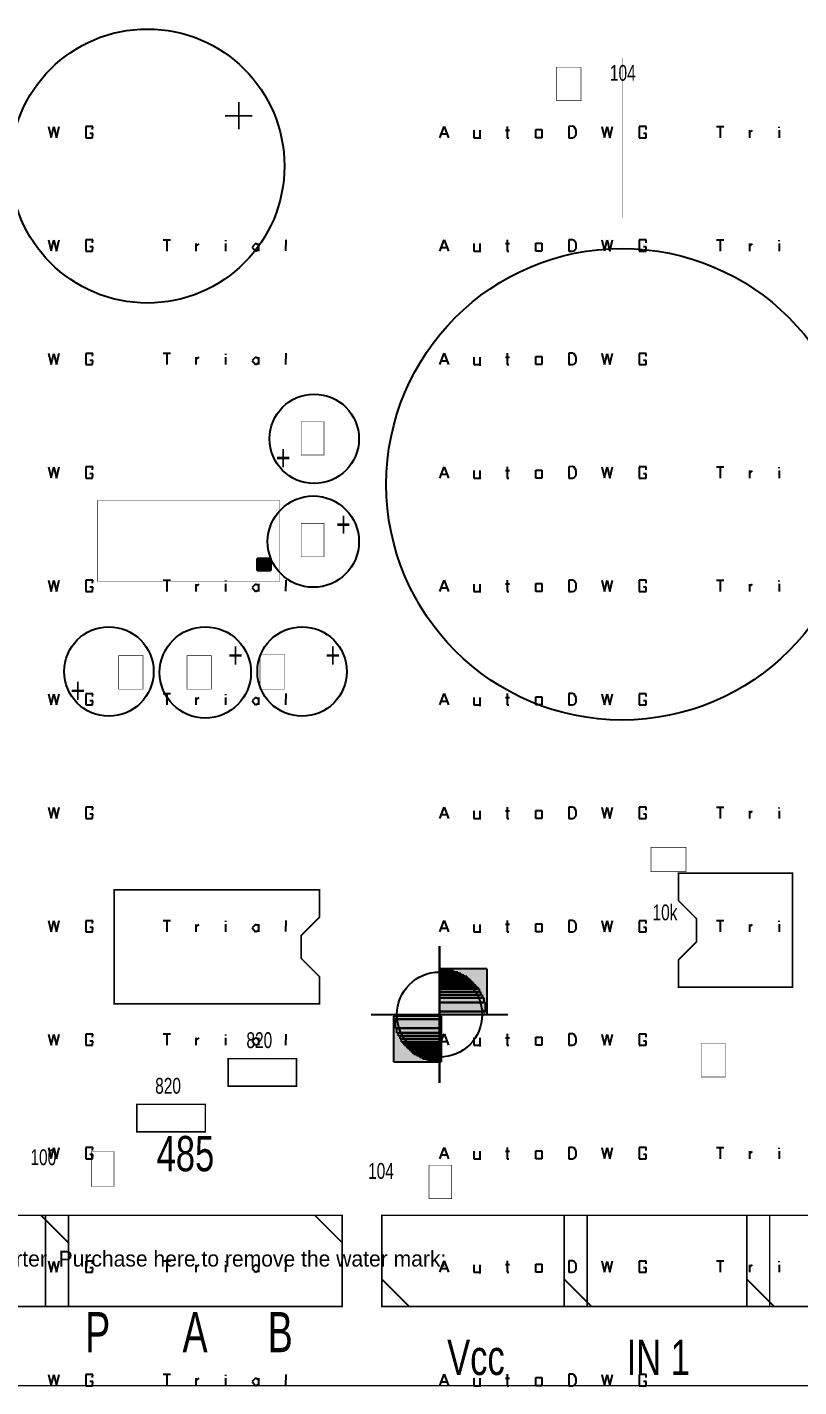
# Model space of a CAD drawing. Extents: x 108 to 262, y 58 to 185.
# Drawn here: x 146.4 to 189.4, y 58.1 to 133.8 of the extents above; entities that cross this region are included whole.
import ezdxf

# ---------------------------------------------------------------- set-up
doc = ezdxf.new("R2010")
doc.units = 0
doc.header["$MEASUREMENT"] = 0
doc.linetypes.add('atContinuous2', pattern=[0])
for name, color, linetype in [('at_Entity', 7, 'Continuous'), ('at_Rect', 7, 'Continuous'), ('at_Solid', 7, 'Continuous'), ('at_Text', 7, 'Continuous')]:
    doc.layers.add(name, color=color, linetype=linetype)
doc.styles.add('Style1', font='arial.ttf', dxfattribs={"height": 0.2})
doc.styles.add('Style4', font='', dxfattribs={"height": 0.2})
doc.styles.get('Style4').set_extended_font_data('Bank Gothic  Md  B T')

msp = doc.modelspace()

# ---------------------------------------------------------------- hatches: boundary and pattern name
at = {"layer": 'at_Solid'}
for color, points in [(7, [(159.189, 103.528), (159.951, 103.528), (159.951, 104.206), (159.189, 104.206)]), (7, [(159.189, 103.528), (159.951, 103.528), (159.951, 104.206), (159.189, 104.206)]), (0, [(169.355, 78.79), (171.982, 78.79), (171.982, 81.331), (169.355, 81.331)]), (0, [(169.355, 78.79), (171.982, 78.79), (171.982, 81.331), (169.355, 81.331)]), (0, [(166.814, 76.163), (169.44, 76.163), (169.44, 78.705), (166.814, 78.705)]), (0, [(166.814, 76.163), (169.44, 76.163), (169.44, 78.705), (166.814, 78.705)])]:
    msp.add_hatch(color=color, dxfattribs=at).paths.add_polyline_path(points)

# ---------------------------------------------------------------- linework, layer by layer
at = {"color": 28}
for p, q in [((169.363, 127.639), (169.603, 128.271)), ((169.603, 128.271), (169.844, 127.639)), ((171.258, 128.057), (171.258, 127.639)), ((171.589, 128.057), (171.589, 127.576)), ((173.031, 128.06), (173.244, 128.06)), ((173.123, 128.271), (173.123, 127.639)), ((174.717, 128.088), (175.042, 128.088)), ((174.717, 127.639), (174.717, 128.088)), ((175.042, 128.088), (175.042, 127.639)), ((176.556, 128.271), (176.553, 127.639)), ((176.762, 128.273), (176.556, 128.271)), ((176.857, 128.239), (176.762, 128.273)), ((176.967, 128.063), (176.857, 128.239)), ((176.963, 127.811), (176.967, 128.063)), ((178.394, 128.268), (178.543, 127.647)), ((178.543, 127.647), (178.693, 128.264)), ((178.693, 128.264), (178.843, 127.64)), ((178.843, 127.64), (178.993, 128.268)), ((180.862, 128.262), (180.48, 128.262)), ((180.48, 128.262), (180.48, 127.639)), ((180.858, 128.102), (180.862, 128.262)), ((169.451, 127.849), (169.752, 127.849)), ((171.258, 127.639), (171.589, 127.639)), ((173.123, 127.639), (173.222, 127.639)), ((175.042, 127.639), (174.717, 127.639)), ((176.553, 127.639), (176.758, 127.639)), ((176.758, 127.639), (176.854, 127.665)), ((176.854, 127.665), (176.963, 127.811)), ((180.48, 127.639), (180.858, 127.639)), ((180.862, 127.876), (180.71, 127.876)), ((180.858, 127.639), (180.862, 127.876)), ((147.567, 121.948), (147.717, 121.327)), ((147.717, 121.327), (147.867, 121.944)), ((147.867, 121.944), (148.016, 121.32)), ((148.016, 121.32), (148.166, 121.948)), ((150.035, 121.942), (149.653, 121.942)), ((149.653, 121.942), (149.653, 121.319)), ((150.031, 121.782), (150.035, 121.942)), ((149.653, 121.319), (150.031, 121.319)), ((150.035, 121.556), (149.883, 121.556)), ((150.031, 121.319), (150.035, 121.556)), ((169.363, 108.679), (169.603, 109.311)), ((169.603, 109.311), (169.844, 108.679)), ((171.258, 109.097), (171.258, 108.679)), ((171.589, 109.097), (171.589, 108.616)), ((173.031, 109.099), (173.244, 109.099)), ((173.123, 109.311), (173.123, 108.679)), ((174.717, 109.127), (175.042, 109.127)), ((174.717, 108.679), (174.717, 109.127)), ((175.042, 109.127), (175.042, 108.679)), ((176.556, 109.311), (176.553, 108.679)), ((176.762, 109.313), (176.556, 109.311)), ((176.857, 109.279), (176.762, 109.313)), ((176.967, 109.102), (176.857, 109.279)), ((176.963, 108.851), (176.967, 109.102)), ((178.394, 109.307), (178.543, 108.687)), ((178.543, 108.687), (178.693, 109.304)), ((178.693, 109.304), (178.843, 108.68)), ((178.843, 108.68), (178.993, 109.307)), ((180.862, 109.301), (180.48, 109.301)), ((180.48, 109.301), (180.48, 108.679)), ((180.858, 109.141), (180.862, 109.301)), ((169.451, 108.889), (169.752, 108.889)), ((171.258, 108.679), (171.589, 108.679)), ((173.123, 108.679), (173.222, 108.679)), ((175.042, 108.679), (174.717, 108.679)), ((176.553, 108.679), (176.758, 108.679)), ((176.758, 108.679), (176.854, 108.704)), ((176.854, 108.704), (176.963, 108.851)), ((180.48, 108.679), (180.858, 108.679)), ((180.862, 108.916), (180.71, 108.916)), ((180.858, 108.679), (180.862, 108.916)), ((147.567, 102.987), (147.717, 102.367)), ((147.717, 102.367), (147.867, 102.984)), ((147.867, 102.984), (148.016, 102.36)), ((148.016, 102.36), (148.166, 102.987)), ((150.035, 102.981), (149.653, 102.981)), ((149.653, 102.981), (149.653, 102.359)), ((149.653, 102.359), (150.031, 102.359)), ((150.035, 102.596), (149.883, 102.596)), ((150.031, 102.821), (150.035, 102.981)), ((150.031, 102.359), (150.035, 102.596)), ((169.363, 89.718), (169.603, 90.35)), ((169.603, 90.35), (169.844, 89.718)), ((171.258, 90.136), (171.258, 89.718)), ((171.589, 90.136), (171.589, 89.655)), ((173.031, 90.139), (173.244, 90.139)), ((173.123, 90.35), (173.123, 89.718)), ((174.717, 90.167), (175.042, 90.167)), ((174.717, 89.718), (174.717, 90.167)), ((175.042, 90.167), (175.042, 89.718)), ((176.556, 90.35), (176.553, 89.718)), ((176.762, 90.353), (176.556, 90.35)), ((176.857, 90.318), (176.762, 90.353)), ((176.967, 90.142), (176.857, 90.318)), ((176.963, 89.89), (176.967, 90.142)), ((178.394, 90.347), (178.543, 89.727)), ((178.543, 89.727), (178.693, 90.344)), ((178.693, 90.344), (178.843, 89.719)), ((178.843, 89.719), (178.993, 90.347)), ((180.862, 90.341), (180.48, 90.341)), ((180.48, 90.341), (180.48, 89.718)), ((180.858, 90.181), (180.862, 90.341)), ((169.451, 89.929), (169.752, 89.929)), ((171.258, 89.718), (171.589, 89.718)), ((173.123, 89.718), (173.222, 89.718)), ((175.042, 89.718), (174.717, 89.718)), ((176.553, 89.718), (176.758, 89.718)), ((176.758, 89.718), (176.854, 89.744)), ((176.854, 89.744), (176.963, 89.89)), ((180.48, 89.718), (180.858, 89.718)), ((180.862, 89.955), (180.71, 89.955)), ((180.858, 89.718), (180.862, 89.955)), ((147.567, 84.027), (147.717, 83.406)), ((147.717, 83.406), (147.867, 84.023)), ((147.867, 84.023), (148.016, 83.399)), ((148.016, 83.399), (148.166, 84.027)), ((150.035, 84.021), (149.653, 84.021)), ((149.653, 84.021), (149.653, 83.398)), ((149.653, 83.398), (150.031, 83.398)), ((150.035, 83.635), (149.883, 83.635)), ((150.031, 83.861), (150.035, 84.021)), ((150.031, 83.398), (150.035, 83.635)), ((169.363, 70.758), (169.603, 71.39)), ((169.603, 71.39), (169.844, 70.758)), ((173.123, 71.39), (173.123, 70.758)), ((174.717, 71.207), (175.042, 71.207)), ((174.717, 70.758), (174.717, 71.207)), ((175.042, 71.207), (175.042, 70.758)), ((176.556, 71.39), (176.553, 70.758)), ((176.762, 71.392), (176.556, 71.39)), ((176.857, 71.358), (176.762, 71.392)), ((176.967, 71.182), (176.857, 71.358)), ((178.394, 71.387), (178.543, 70.766)), ((178.543, 70.766), (178.693, 71.383)), ((178.693, 71.383), (178.843, 70.759)), ((178.843, 70.759), (178.993, 71.387)), ((180.862, 71.381), (180.48, 71.381)), ((180.48, 71.381), (180.48, 70.758)), ((180.858, 71.221), (180.862, 71.381)), ((169.451, 70.968), (169.752, 70.968)), ((171.258, 71.176), (171.258, 70.758)), ((171.258, 70.758), (171.589, 70.758)), ((171.589, 71.176), (171.589, 70.695)), ((173.031, 71.179), (173.244, 71.179)), ((173.123, 70.758), (173.222, 70.758)), ((175.042, 70.758), (174.717, 70.758)), ((176.553, 70.758), (176.758, 70.758)), ((176.758, 70.758), (176.854, 70.784)), ((176.854, 70.784), (176.963, 70.93)), ((176.963, 70.93), (176.967, 71.182)), ((180.48, 70.758), (180.858, 70.758)), ((180.862, 70.995), (180.71, 70.995)), ((180.858, 70.758), (180.862, 70.995)), ((147.567, 65.067), (147.717, 64.446)), ((147.717, 64.446), (147.867, 65.063)), ((147.867, 65.063), (148.016, 64.439)), ((148.016, 64.439), (148.166, 65.067)), ((150.035, 65.061), (149.653, 65.061)), ((149.653, 65.061), (149.653, 64.438)), ((149.653, 64.438), (150.031, 64.438)), ((150.035, 64.675), (149.883, 64.675)), ((150.031, 64.901), (150.035, 65.061)), ((150.031, 64.438), (150.035, 64.675))]:
    msp.add_line(p, q, dxfattribs=at)
at = {"layer": 'at_Entity', "color": 28}
for p, q in [((184.779, 121.951), (185.197, 121.951)), ((184.986, 121.951), (184.986, 121.319)), ((186.61, 121.736), (186.61, 121.319)), ((186.615, 121.596), (186.792, 121.729)), ((188.266, 121.738), (188.266, 121.319)), ((188.269, 121.871), (188.269, 121.928)), ((153.952, 115.631), (154.37, 115.631)), ((154.16, 115.631), (154.16, 114.999)), ((155.783, 115.416), (155.783, 114.999)), ((155.788, 115.276), (155.965, 115.409)), ((157.44, 115.418), (157.44, 114.999)), ((157.442, 115.551), (157.442, 115.607)), ((159.103, 115.416), (158.914, 115.227)), ((158.914, 115.227), (159.098, 114.999)), ((159.278, 115.327), (159.103, 115.416)), ((159.276, 115.418), (159.276, 115.003)), ((160.783, 115.628), (160.78, 115.012)), ((159.098, 114.999), (159.278, 115.089)), ((184.779, 102.991), (185.197, 102.991)), ((184.986, 102.991), (184.986, 102.359)), ((186.61, 102.776), (186.61, 102.359)), ((186.615, 102.636), (186.792, 102.769)), ((188.266, 102.778), (188.266, 102.359)), ((188.269, 102.911), (188.269, 102.967)), ((153.952, 96.67), (154.37, 96.67)), ((154.16, 96.67), (154.16, 96.039)), ((155.783, 96.456), (155.783, 96.039)), ((155.788, 96.315), (155.965, 96.449)), ((157.44, 96.458), (157.44, 96.039)), ((157.442, 96.591), (157.442, 96.647)), ((159.103, 96.456), (158.914, 96.266)), ((158.914, 96.266), (159.098, 96.039)), ((159.278, 96.367), (159.103, 96.456)), ((159.276, 96.458), (159.276, 96.042)), ((160.783, 96.668), (160.78, 96.051)), ((159.098, 96.039), (159.278, 96.129)), ((184.779, 84.03), (185.197, 84.03)), ((184.986, 84.03), (184.986, 83.398)), ((186.61, 83.815), (186.61, 83.398)), ((186.615, 83.675), (186.792, 83.808)), ((188.266, 83.818), (188.266, 83.398)), ((188.269, 83.951), (188.269, 84.007)), ((153.952, 77.71), (154.37, 77.71)), ((154.16, 77.71), (154.16, 77.078)), ((155.783, 77.495), (155.783, 77.078)), ((155.788, 77.355), (155.965, 77.488)), ((157.44, 77.498), (157.44, 77.078)), ((157.442, 77.631), (157.442, 77.687)), ((159.103, 77.495), (158.914, 77.306)), ((158.914, 77.306), (159.098, 77.078)), ((159.278, 77.407), (159.103, 77.495)), ((159.276, 77.498), (159.276, 77.082)), ((160.783, 77.708), (160.78, 77.091)), ((159.098, 77.078), (159.278, 77.168)), ((184.779, 65.07), (185.197, 65.07)), ((184.986, 65.07), (184.986, 64.438)), ((186.61, 64.855), (186.61, 64.438)), ((186.615, 64.715), (186.792, 64.848)), ((188.266, 64.857), (188.266, 64.438)), ((188.269, 64.99), (188.269, 65.047)), ((153.952, 58.75), (154.37, 58.75)), ((154.16, 58.75), (154.16, 58.118)), ((155.783, 58.535), (155.783, 58.118)), ((155.788, 58.395), (155.965, 58.528)), ((157.44, 58.537), (157.44, 58.118)), ((157.442, 58.67), (157.442, 58.726)), ((159.103, 58.535), (158.914, 58.346)), ((158.914, 58.346), (159.098, 58.118)), ((159.278, 58.446), (159.103, 58.535)), ((159.276, 58.537), (159.276, 58.122)), ((160.783, 58.747), (160.78, 58.131)), ((159.098, 58.118), (159.278, 58.208))]:
    msp.add_line(p, q, dxfattribs=at)
at = {"layer": 'at_Entity', "color": 0}
for points in [[(260.514, 184.52, 0.0897, 0.0897, 0), (107.679, 184.52, 0.0897, 0.0897, 0), (107.679, 58.118, 0.0897, 0.0897, 0), (260.514, 58.118, 0.0897, 0.0897, 0), (260.514, 184.52, 0.0897, 0.0897, 0)], [(177.234, 131.57, 0.0299, 0.0299, 0), (175.879, 131.57, 0.0299, 0.0299, 0), (175.879, 129.706, 0.0299, 0.0299, 0), (177.234, 129.706, 0.0299, 0.0299, 0), (177.234, 131.57, 0.0299, 0.0299, 0)], [(158.172, 129.622, 0.0897, 0.0897, 0), (158.172, 128.097, 0.0897, 0.0897, 0)], [(157.41, 128.859, 0.0897, 0.0897, 0), (158.935, 128.859, 0.0897, 0.0897, 0)], [(162.917, 111.83, 0.0299, 0.0299, 0), (161.646, 111.83, 0.0299, 0.0299, 0), (161.646, 109.967, 0.0299, 0.0299, 0), (162.917, 109.967, 0.0299, 0.0299, 0), (162.917, 111.83, 0.0299, 0.0299, 0)], [(160.46, 107.425, 0.0299, 0.0299, 0), (150.293, 107.425, 0.0299, 0.0299, 0), (150.293, 102.935, 0.0299, 0.0299, 0), (160.46, 102.935, 0.0299, 0.0299, 0), (160.46, 107.425, 0.0299, 0.0299, 0)], [(162.917, 106.154, 0.0299, 0.0299, 0), (161.646, 106.154, 0.0299, 0.0299, 0), (161.646, 104.29, 0.0299, 0.0299, 0), (162.917, 104.29, 0.0299, 0.0299, 0), (162.917, 106.154, 0.0299, 0.0299, 0)], [(152.835, 98.784, 0.0299, 0.0299, 0), (151.479, 98.784, 0.0299, 0.0299, 0), (151.479, 96.92, 0.0299, 0.0299, 0), (152.835, 96.92, 0.0299, 0.0299, 0), (152.835, 98.784, 0.0299, 0.0299, 0)], [(156.647, 98.784, 0.0299, 0.0299, 0), (155.292, 98.784, 0.0299, 0.0299, 0), (155.292, 96.92, 0.0299, 0.0299, 0), (156.647, 96.92, 0.0299, 0.0299, 0), (156.647, 98.784, 0.0299, 0.0299, 0)], [(160.714, 98.868, 0.0299, 0.0299, 0), (159.358, 98.868, 0.0299, 0.0299, 0), (159.358, 96.92, 0.0299, 0.0299, 0), (160.714, 96.92, 0.0299, 0.0299, 0), (160.714, 98.868, 0.0299, 0.0299, 0)], [(183.08, 88.109, 0.0299, 0.0299, 0), (181.131, 88.109, 0.0299, 0.0299, 0), (181.131, 86.753, 0.0299, 0.0299, 0), (183.08, 86.753, 0.0299, 0.0299, 0), (183.08, 88.109, 0.0299, 0.0299, 0)], [(182.656, 80.315, 0.0897, 0.0897, 0), (182.656, 81.84, 0.0897, 0.0897, 0), (183.673, 82.856, 0.0897, 0.0897, 0), (183.673, 84.127, 0.0897, 0.0897, 0), (182.656, 85.144, 0.0897, 0.0897, 0), (182.656, 86.669, 0.0897, 0.0897, 0), (189.01, 86.669, 0.0897, 0.0897, 0), (189.01, 80.315, 0.0897, 0.0897, 0), (182.656, 80.315, 0.0897, 0.0897, 0)], [(162.662, 85.737, 0.0897, 0.0897, 0), (162.662, 84.212, 0.0897, 0.0897, 0), (161.646, 83.195, 0.0897, 0.0897, 0), (161.646, 81.924, 0.0897, 0.0897, 0), (162.662, 80.908, 0.0897, 0.0897, 0), (162.662, 79.383, 0.0897, 0.0897, 0), (151.225, 79.383, 0.0897, 0.0897, 0), (151.225, 85.737, 0.0897, 0.0897, 0), (162.662, 85.737, 0.0897, 0.0897, 0)], [(169.355, 74.977, 0.12, 0.12, 0), (169.355, 82.602, 0.12, 0.12, 0)], [(171.897, 78.79, 0.0299, 0.0299, 0), (171.152, 80.587, 0.0299, 0.0299, 0), (169.355, 81.331, 0.0299, 0.0299, 0)], [(165.543, 78.79, 0.12, 0.12, 0), (173.168, 78.79, 0.12, 0.12, 0)], [(166.814, 78.79, 0.0299, 0.0299, 0), (167.556, 76.993, 0.0299, 0.0299, 0), (169.355, 76.248, 0.0299, 0.0299, 0)], [(185.283, 77.18, 0.0299, 0.0299, 0), (183.927, 77.18, 0.0299, 0.0299, 0), (183.927, 75.316, 0.0299, 0.0299, 0), (185.283, 75.316, 0.0299, 0.0299, 0), (185.283, 77.18, 0.0299, 0.0299, 0)], [(161.392, 76.333, 0.0897, 0.0897, 0), (157.579, 76.333, 0.0897, 0.0897, 0), (157.579, 74.808, 0.0897, 0.0897, 0), (161.392, 74.808, 0.0897, 0.0897, 0), (161.392, 76.333, 0.0897, 0.0897, 0)], [(156.308, 73.791, 0.0897, 0.0897, 0), (152.496, 73.791, 0.0897, 0.0897, 0), (152.496, 72.266, 0.0897, 0.0897, 0), (156.308, 72.266, 0.0897, 0.0897, 0), (156.308, 73.791, 0.0897, 0.0897, 0)], [(151.225, 71.165, 0.0299, 0.0299, 0), (149.954, 71.165, 0.0299, 0.0299, 0), (149.954, 69.216, 0.0299, 0.0299, 0), (151.225, 69.216, 0.0299, 0.0299, 0), (151.225, 71.165, 0.0299, 0.0299, 0)], [(170.033, 70.402, 0.0299, 0.0299, 0), (168.762, 70.402, 0.0299, 0.0299, 0), (168.762, 68.538, 0.0299, 0.0299, 0), (170.033, 68.538, 0.0299, 0.0299, 0), (170.033, 70.402, 0.0299, 0.0299, 0)], [(148.684, 67.607, 0.0897, 0.0897, 0), (132.163, 67.607, 0.0897, 0.0897, 0), (132.163, 62.523, 0.0897, 0.0897, 0), (148.684, 62.523, 0.0897, 0.0897, 0), (148.684, 67.607, 0.0897, 0.0897, 0)], [(147.159, 67.607, 0.0897, 0.0897, 0), (148.684, 66.082, 0.0897, 0.0897, 0)], [(163.933, 67.607, 0.0897, 0.0897, 0), (147.413, 67.607, 0.0897, 0.0897, 0), (147.413, 62.523, 0.0897, 0.0897, 0), (163.933, 62.523, 0.0897, 0.0897, 0), (163.933, 67.607, 0.0897, 0.0897, 0)], [(162.408, 67.607, 0.0897, 0.0897, 0), (163.933, 66.082, 0.0897, 0.0897, 0)], [(177.573, 67.607, 0.0897, 0.0897, 0), (166.136, 67.607, 0.0897, 0.0897, 0), (166.136, 62.523, 0.0897, 0.0897, 0), (177.573, 62.523, 0.0897, 0.0897, 0), (177.573, 67.607, 0.0897, 0.0897, 0)], [(187.74, 67.607, 0.0897, 0.0897, 0), (176.302, 67.607, 0.0897, 0.0897, 0), (176.302, 62.523, 0.0897, 0.0897, 0), (187.74, 62.523, 0.0897, 0.0897, 0), (187.74, 67.607, 0.0897, 0.0897, 0)], [(197.906, 67.607, 0.0897, 0.0897, 0), (186.469, 67.607, 0.0897, 0.0897, 0), (186.469, 62.523, 0.0897, 0.0897, 0), (197.906, 62.523, 0.0897, 0.0897, 0), (197.906, 67.607, 0.0897, 0.0897, 0)], [(167.661, 62.523, 0.0897, 0.0897, 0), (166.136, 64.048, 0.0897, 0.0897, 0)], [(177.827, 62.523, 0.0897, 0.0897, 0), (176.302, 64.048, 0.0897, 0.0897, 0)], [(187.994, 62.523, 0.0897, 0.0897, 0), (186.469, 64.048, 0.0897, 0.0897, 0)]]:
    msp.add_lwpolyline(points, format="xyseb", dxfattribs=at)
at = {"layer": 'at_Entity', "color": 5}
for points in [[(179.522, 132.078, 0.0254, 0.0254, 0), (179.522, 131.824, 0.0254, 0.0254, 0)], [(179.522, 131.824, 0.0169, 0.0169, 0), (179.522, 131.655, 0.0169, 0.0169, 0)], [(179.522, 131.655, 0.0254, 0.0254, 0), (179.522, 131.401, 0.0254, 0.0254, 0)], [(179.522, 131.401, 0.0254, 0.0254, 0), (179.522, 131.147, 0.0254, 0.0254, 0)], [(179.522, 131.147, 0.0169, 0.0169, 0), (179.522, 130.977, 0.0169, 0.0169, 0)], [(179.522, 130.977, 0.0254, 0.0254, 0), (179.522, 130.723, 0.0254, 0.0254, 0)], [(179.522, 130.554, 0.0254, 0.0254, 0), (179.522, 130.299, 0.0254, 0.0254, 0)], [(179.522, 130.299, 0.0254, 0.0254, 0), (179.522, 130.045, 0.0254, 0.0254, 0)], [(179.522, 130.723, 0.0169, 0.0169, 0), (179.522, 130.554, 0.0169, 0.0169, 0)], [(179.522, 129.876, 0.0254, 0.0254, 0), (179.522, 129.622, 0.0254, 0.0254, 0)], [(179.522, 129.622, 0.0254, 0.0254, 0), (179.522, 129.367, 0.0254, 0.0254, 0)], [(179.522, 130.045, 0.0169, 0.0169, 0), (179.522, 129.876, 0.0169, 0.0169, 0)], [(179.522, 129.198, 0.0254, 0.0254, 0), (179.522, 128.944, 0.0254, 0.0254, 0)], [(179.522, 128.774, 0.0254, 0.0254, 0), (179.522, 128.52, 0.0254, 0.0254, 0)], [(179.522, 129.367, 0.0169, 0.0169, 0), (179.522, 129.198, 0.0169, 0.0169, 0)], [(179.522, 128.944, 0.0169, 0.0169, 0), (179.522, 128.774, 0.0169, 0.0169, 0)], [(179.522, 128.52, 0.0254, 0.0254, 0), (179.522, 128.266, 0.0254, 0.0254, 0)], [(179.522, 128.097, 0.0254, 0.0254, 0), (179.522, 127.842, 0.0254, 0.0254, 0)], [(179.522, 128.266, 0.0169, 0.0169, 0), (179.522, 128.097, 0.0169, 0.0169, 0)], [(179.522, 127.673, 0.0254, 0.0254, 0), (179.522, 127.419, 0.0254, 0.0254, 0)], [(179.522, 127.419, 0.0254, 0.0254, 0), (179.522, 127.165, 0.0254, 0.0254, 0)], [(179.522, 127.842, 0.0169, 0.0169, 0), (179.522, 127.673, 0.0169, 0.0169, 0)], [(179.522, 126.995, 0.0254, 0.0254, 0), (179.522, 126.741, 0.0254, 0.0254, 0)], [(179.522, 126.741, 0.0254, 0.0254, 0), (179.522, 126.487, 0.0254, 0.0254, 0)], [(179.522, 127.165, 0.0169, 0.0169, 0), (179.522, 126.995, 0.0169, 0.0169, 0)], [(179.522, 126.487, 0.0169, 0.0169, 0), (179.522, 126.318, 0.0169, 0.0169, 0)], [(179.522, 126.318, 0.0254, 0.0254, 0), (179.522, 126.063, 0.0254, 0.0254, 0)], [(179.522, 126.063, 0.0254, 0.0254, 0), (179.522, 125.809, 0.0254, 0.0254, 0)], [(179.522, 125.809, 0.0169, 0.0169, 0), (179.522, 125.64, 0.0169, 0.0169, 0)], [(179.522, 125.64, 0.0254, 0.0254, 0), (179.522, 125.386, 0.0254, 0.0254, 0)], [(179.522, 125.216, 0.0254, 0.0254, 0), (179.522, 124.962, 0.0254, 0.0254, 0)], [(179.522, 124.962, 0.0254, 0.0254, 0), (179.522, 124.708, 0.0254, 0.0254, 0)], [(179.522, 125.386, 0.0169, 0.0169, 0), (179.522, 125.216, 0.0169, 0.0169, 0)], [(179.522, 124.538, 0.0254, 0.0254, 0), (179.522, 124.284, 0.0254, 0.0254, 0)], [(179.522, 124.708, 0.0169, 0.0169, 0), (179.522, 124.538, 0.0169, 0.0169, 0)], [(179.522, 124.284, 0.0169, 0.0169, 0), (179.522, 124.115, 0.0169, 0.0169, 0)], [(179.522, 124.115, 0.0254, 0.0254, 0), (179.522, 123.861, 0.0254, 0.0254, 0)], [(179.522, 123.861, 0.0254, 0.0254, 0), (179.522, 123.606, 0.0254, 0.0254, 0)], [(179.522, 123.606, 0.0169, 0.0169, 0), (179.522, 123.437, 0.0169, 0.0169, 0)], [(179.522, 123.437, 0.0254, 0.0254, 0), (179.522, 123.183, 0.0254, 0.0254, 0)]]:
    msp.add_lwpolyline(points, format="xyseb", dxfattribs=at)
at = {"layer": 'at_Entity', "color": 0, "linetype": 'atContinuous2'}
for centre, radius in [((153.082, 126.061), 7.632), ((179.52, 108.333), 13.134), ((162.374, 110.864), 2.491), ((162.322, 105.136), 2.543), ((159.528, 103.959), 0.177), ((150.937, 97.902), 2.491), ((156.307, 97.85), 2.543), ((161.697, 97.902), 2.491), ((169.355, 78.789), 2.372)]:
    msp.add_circle(centre, radius, dxfattribs=at)
at = {"layer": 'at_Rect', "color": 28}
for p, q in [((184.779, 128.271), (185.197, 128.271)), ((184.986, 128.271), (184.986, 127.639)), ((186.61, 128.056), (186.61, 127.639)), ((186.615, 127.916), (186.792, 128.049)), ((188.266, 128.058), (188.266, 127.639)), ((188.269, 128.192), (188.269, 128.248)), ((153.952, 121.951), (154.37, 121.951)), ((154.16, 121.951), (154.16, 121.319)), ((160.783, 121.949), (160.78, 121.332)), ((155.783, 121.736), (155.783, 121.319)), ((155.788, 121.596), (155.965, 121.729)), ((157.44, 121.738), (157.44, 121.319)), ((157.442, 121.871), (157.442, 121.928)), ((159.103, 121.736), (158.914, 121.547)), ((158.914, 121.547), (159.098, 121.319)), ((159.098, 121.319), (159.278, 121.409)), ((159.278, 121.647), (159.103, 121.736)), ((159.276, 121.738), (159.276, 121.323)), ((184.779, 109.311), (185.197, 109.311)), ((184.986, 109.311), (184.986, 108.679)), ((186.61, 109.096), (186.61, 108.679)), ((186.615, 108.956), (186.792, 109.089)), ((188.266, 109.098), (188.266, 108.679)), ((188.269, 109.231), (188.269, 109.287)), ((153.952, 102.991), (154.37, 102.991)), ((154.16, 102.991), (154.16, 102.359)), ((155.783, 102.776), (155.783, 102.359)), ((155.788, 102.636), (155.965, 102.769)), ((157.44, 102.778), (157.44, 102.359)), ((157.442, 102.911), (157.442, 102.967)), ((159.103, 102.776), (158.914, 102.587)), ((158.914, 102.587), (159.098, 102.359)), ((159.098, 102.359), (159.278, 102.449)), ((159.278, 102.687), (159.103, 102.776)), ((159.276, 102.778), (159.276, 102.362)), ((160.783, 102.988), (160.78, 102.371)), ((184.779, 90.35), (185.197, 90.35)), ((184.986, 90.35), (184.986, 89.718)), ((186.61, 90.135), (186.61, 89.718)), ((188.266, 90.138), (188.266, 89.718)), ((188.269, 90.271), (188.269, 90.327)), ((186.615, 89.995), (186.792, 90.128)), ((153.952, 84.03), (154.37, 84.03)), ((154.16, 84.03), (154.16, 83.398)), ((155.783, 83.815), (155.783, 83.398)), ((155.788, 83.675), (155.965, 83.808)), ((157.44, 83.818), (157.44, 83.398)), ((157.442, 83.951), (157.442, 84.007)), ((159.103, 83.815), (158.914, 83.626)), ((158.914, 83.626), (159.098, 83.398)), ((159.098, 83.398), (159.278, 83.488)), ((159.278, 83.727), (159.103, 83.815)), ((159.276, 83.818), (159.276, 83.402)), ((160.783, 84.028), (160.78, 83.411)), ((184.779, 71.39), (185.197, 71.39)), ((184.986, 71.39), (184.986, 70.758)), ((188.269, 71.311), (188.269, 71.367)), ((186.61, 71.175), (186.61, 70.758)), ((186.615, 71.035), (186.792, 71.168)), ((188.266, 71.177), (188.266, 70.758)), ((153.952, 65.07), (154.37, 65.07)), ((154.16, 65.07), (154.16, 64.438)), ((155.783, 64.855), (155.783, 64.438)), ((155.788, 64.715), (155.965, 64.848)), ((157.44, 64.857), (157.44, 64.438)), ((157.442, 64.99), (157.442, 65.047)), ((159.103, 64.855), (158.914, 64.666)), ((158.914, 64.666), (159.098, 64.438)), ((159.098, 64.438), (159.278, 64.528)), ((159.278, 64.766), (159.103, 64.855)), ((159.276, 64.857), (159.276, 64.442)), ((160.783, 65.068), (160.78, 64.451))]:
    msp.add_line(p, q, dxfattribs=at)
at = {"layer": 'at_Rect', "color": 7, "linetype": 'atContinuous2'}
for p, q in [((159.951, 104.206), (159.189, 104.206)), ((159.189, 103.528), (159.189, 104.206)), ((159.951, 103.951), (159.189, 103.951)), ((159.189, 103.782), (159.189, 103.951)), ((159.189, 103.782), (159.951, 103.782)), ((159.867, 104.121), (159.274, 104.121)), ((159.274, 103.951), (159.274, 104.121)), ((159.274, 103.951), (159.867, 103.951)), ((159.867, 103.782), (159.274, 103.782)), ((159.274, 103.613), (159.274, 103.782)), ((159.612, 104.206), (159.528, 104.206)), ((159.528, 104.121), (159.528, 104.206)), ((159.528, 104.121), (159.612, 104.121)), ((159.612, 104.206), (159.612, 104.121)), ((159.867, 104.121), (159.867, 103.951)), ((159.867, 103.782), (159.867, 103.613)), ((159.951, 104.206), (159.951, 103.528)), ((159.951, 103.951), (159.951, 103.782)), ((159.189, 103.528), (159.951, 103.528)), ((159.274, 103.613), (159.867, 103.613)), ((159.612, 103.613), (159.528, 103.613)), ((159.528, 103.528), (159.528, 103.613)), ((159.528, 103.528), (159.612, 103.528)), ((159.612, 103.613), (159.612, 103.528)), ((169.609, 81.331), (169.355, 81.331)), ((169.355, 81.246), (169.355, 81.331)), ((171.982, 81.331), (169.355, 81.331)), ((169.355, 78.79), (169.355, 81.331)), ((169.355, 81.246), (169.609, 81.246)), ((170.118, 81.246), (169.355, 81.246)), ((169.355, 81.162), (169.355, 81.246)), ((169.355, 81.162), (170.118, 81.162)), ((170.372, 81.162), (169.355, 81.162)), ((169.355, 81.077), (169.355, 81.162)), ((169.355, 81.077), (170.372, 81.077)), ((170.541, 81.077), (169.355, 81.077)), ((169.355, 80.992), (169.355, 81.077)), ((169.609, 81.331), (169.609, 81.246)), ((170.118, 81.246), (170.118, 81.162)), ((170.372, 81.162), (170.372, 81.077)), ((170.541, 81.077), (170.541, 80.992)), ((171.982, 81.331), (171.982, 78.79)), ((169.355, 80.992), (170.541, 80.992)), ((170.711, 80.992), (169.355, 80.992)), ((169.355, 80.908), (169.355, 80.992)), ((169.355, 80.908), (170.711, 80.908)), ((170.88, 80.908), (169.355, 80.908)), ((169.355, 80.823), (169.355, 80.908)), ((169.355, 80.823), (170.88, 80.823)), ((170.965, 80.823), (169.355, 80.823)), ((169.355, 80.738), (169.355, 80.823)), ((169.355, 80.738), (170.965, 80.738)), ((171.05, 80.738), (169.355, 80.738)), ((169.355, 80.653), (169.355, 80.738)), ((169.355, 80.653), (171.05, 80.653)), ((171.134, 80.653), (169.355, 80.653)), ((169.355, 80.569), (169.355, 80.653)), ((169.355, 80.569), (171.134, 80.569)), ((171.219, 80.569), (169.355, 80.569)), ((169.355, 80.484), (169.355, 80.569)), ((169.355, 80.484), (171.219, 80.484)), ((171.304, 80.484), (169.355, 80.484)), ((169.355, 80.399), (169.355, 80.484)), ((169.355, 80.399), (171.304, 80.399)), ((171.389, 80.399), (169.355, 80.399)), ((169.355, 80.315), (169.355, 80.399)), ((169.355, 80.315), (171.389, 80.315)), ((171.473, 80.315), (169.355, 80.315)), ((169.355, 80.23), (169.355, 80.315)), ((170.711, 80.992), (170.711, 80.908)), ((170.88, 80.908), (170.88, 80.823)), ((170.965, 80.823), (170.965, 80.738)), ((171.05, 80.738), (171.05, 80.653)), ((171.134, 80.653), (171.134, 80.569)), ((171.219, 80.569), (171.219, 80.484)), ((171.304, 80.484), (171.304, 80.399)), ((171.389, 80.399), (171.389, 80.315)), ((171.473, 80.315), (171.473, 80.23)), ((169.355, 80.23), (171.473, 80.23)), ((171.558, 80.23), (169.355, 80.23)), ((169.355, 80.06), (169.355, 80.23)), ((169.355, 80.06), (171.558, 80.06)), ((171.643, 80.06), (169.355, 80.06)), ((169.355, 79.891), (169.355, 80.06)), ((169.355, 79.891), (171.643, 79.891)), ((171.727, 79.891), (169.355, 79.891)), ((169.355, 79.722), (169.355, 79.891)), ((169.355, 79.722), (171.727, 79.722)), ((171.812, 79.722), (169.355, 79.722)), ((169.355, 79.467), (169.355, 79.722)), ((171.558, 80.23), (171.558, 80.06)), ((171.643, 80.06), (171.643, 79.891)), ((171.727, 79.891), (171.727, 79.722)), ((171.812, 79.722), (171.812, 79.467)), ((169.355, 79.467), (171.812, 79.467)), ((171.897, 79.467), (169.355, 79.467)), ((169.355, 78.959), (169.355, 79.467)), ((169.355, 78.959), (171.897, 78.959)), ((171.982, 78.959), (169.355, 78.959)), ((169.355, 78.79), (169.355, 78.959)), ((169.355, 78.79), (171.982, 78.79)), ((169.355, 78.79), (171.982, 78.79)), ((171.897, 79.467), (171.897, 78.959)), ((171.982, 78.959), (171.982, 78.79)), ((169.44, 78.705), (166.814, 78.705)), ((166.814, 78.535), (166.814, 78.705)), ((169.44, 78.705), (166.814, 78.705)), ((166.814, 76.163), (166.814, 78.705)), ((166.814, 78.535), (169.44, 78.535)), ((169.44, 78.535), (166.898, 78.535)), ((166.898, 78.027), (166.898, 78.535)), ((166.898, 78.027), (169.44, 78.027)), ((169.44, 78.027), (166.983, 78.027)), ((166.983, 77.773), (166.983, 78.027)), ((169.44, 78.705), (169.44, 78.535)), ((169.44, 78.705), (169.44, 76.163)), ((169.44, 78.535), (169.44, 78.027)), ((169.44, 78.027), (169.44, 77.773)), ((166.983, 77.773), (169.44, 77.773)), ((169.44, 77.773), (167.068, 77.773)), ((167.068, 77.604), (167.068, 77.773)), ((167.068, 77.604), (169.44, 77.604)), ((169.44, 77.604), (167.153, 77.604)), ((167.153, 77.434), (167.153, 77.604)), ((167.153, 77.434), (169.44, 77.434)), ((169.44, 77.434), (167.237, 77.434)), ((167.237, 77.265), (167.237, 77.434)), ((167.237, 77.265), (169.44, 77.265)), ((169.44, 77.265), (167.322, 77.265)), ((167.322, 77.18), (167.322, 77.265)), ((169.44, 77.773), (169.44, 77.604)), ((169.44, 77.604), (169.44, 77.434)), ((169.44, 77.434), (169.44, 77.265)), ((169.44, 77.265), (169.44, 77.18)), ((167.322, 77.18), (169.44, 77.18)), ((169.44, 77.18), (167.407, 77.18)), ((167.407, 77.095), (167.407, 77.18)), ((167.407, 77.095), (169.44, 77.095)), ((169.44, 77.095), (167.491, 77.095)), ((167.491, 77.01), (167.491, 77.095)), ((167.491, 77.01), (169.44, 77.01)), ((169.44, 77.01), (167.576, 77.01)), ((167.576, 76.926), (167.576, 77.01)), ((167.576, 76.926), (169.44, 76.926)), ((169.44, 76.926), (167.661, 76.926)), ((167.661, 76.841), (167.661, 76.926)), ((167.661, 76.841), (169.44, 76.841)), ((169.44, 76.841), (167.746, 76.841)), ((167.746, 76.756), (167.746, 76.841)), ((167.746, 76.756), (169.44, 76.756)), ((169.44, 76.756), (167.83, 76.756)), ((167.83, 76.672), (167.83, 76.756)), ((167.83, 76.672), (169.44, 76.672)), ((169.44, 76.672), (167.915, 76.672)), ((167.915, 76.587), (167.915, 76.672)), ((167.915, 76.587), (169.44, 76.587)), ((169.44, 76.587), (168.084, 76.587)), ((168.084, 76.502), (168.084, 76.587)), ((168.084, 76.502), (169.44, 76.502)), ((169.44, 76.502), (168.254, 76.502)), ((168.254, 76.417), (168.254, 76.502)), ((169.44, 77.18), (169.44, 77.095)), ((169.44, 77.095), (169.44, 77.01)), ((169.44, 77.01), (169.44, 76.926)), ((169.44, 76.926), (169.44, 76.841)), ((169.44, 76.841), (169.44, 76.756)), ((169.44, 76.756), (169.44, 76.672)), ((169.44, 76.672), (169.44, 76.587)), ((169.44, 76.587), (169.44, 76.502)), ((169.44, 76.502), (169.44, 76.417)), ((166.814, 76.163), (169.44, 76.163)), ((168.254, 76.417), (169.44, 76.417)), ((169.44, 76.417), (168.423, 76.417)), ((168.423, 76.333), (168.423, 76.417)), ((168.423, 76.333), (169.44, 76.333)), ((169.44, 76.333), (168.678, 76.333)), ((168.678, 76.248), (168.678, 76.333)), ((168.678, 76.248), (169.44, 76.248)), ((169.44, 76.248), (169.186, 76.248)), ((169.186, 76.163), (169.186, 76.248)), ((169.186, 76.163), (169.44, 76.163)), ((169.44, 76.417), (169.44, 76.333)), ((169.44, 76.333), (169.44, 76.248)), ((169.44, 76.248), (169.44, 76.163))]:
    msp.add_line(p, q, dxfattribs=at)
at = {"layer": 'at_Solid', "color": 28}
for p, q in [((147.567, 128.268), (147.717, 127.647)), ((147.717, 127.647), (147.867, 128.264)), ((147.867, 128.264), (148.016, 127.64)), ((148.016, 127.64), (148.166, 128.268)), ((150.035, 128.262), (149.653, 128.262)), ((149.653, 128.262), (149.653, 127.639)), ((150.031, 128.102), (150.035, 128.262)), ((149.653, 127.639), (150.031, 127.639)), ((150.035, 127.876), (149.883, 127.876)), ((150.031, 127.639), (150.035, 127.876)), ((169.363, 114.999), (169.603, 115.631)), ((169.451, 115.209), (169.752, 115.209)), ((169.603, 115.631), (169.844, 114.999)), ((171.258, 115.417), (171.258, 114.999)), ((171.589, 115.417), (171.589, 114.936)), ((173.031, 115.419), (173.244, 115.419)), ((173.123, 115.631), (173.123, 114.999)), ((174.717, 115.447), (175.042, 115.447)), ((174.717, 114.999), (174.717, 115.447)), ((175.042, 115.447), (175.042, 114.999)), ((176.556, 115.631), (176.553, 114.999)), ((176.762, 115.633), (176.556, 115.631)), ((176.857, 115.599), (176.762, 115.633)), ((176.854, 115.024), (176.963, 115.171)), ((176.967, 115.422), (176.857, 115.599)), ((176.963, 115.171), (176.967, 115.422)), ((178.394, 115.628), (178.543, 115.007)), ((178.543, 115.007), (178.693, 115.624)), ((178.693, 115.624), (178.843, 115)), ((178.843, 115), (178.993, 115.628)), ((180.862, 115.621), (180.48, 115.621)), ((180.48, 115.621), (180.48, 114.999)), ((180.862, 115.236), (180.71, 115.236)), ((180.858, 115.461), (180.862, 115.621)), ((180.858, 114.999), (180.862, 115.236)), ((171.258, 114.999), (171.589, 114.999)), ((173.123, 114.999), (173.222, 114.999)), ((175.042, 114.999), (174.717, 114.999)), ((176.553, 114.999), (176.758, 114.999)), ((176.758, 114.999), (176.854, 115.024)), ((180.48, 114.999), (180.858, 114.999)), ((147.567, 109.307), (147.717, 108.687)), ((147.717, 108.687), (147.867, 109.304)), ((147.867, 109.304), (148.016, 108.68)), ((148.016, 108.68), (148.166, 109.307)), ((150.035, 109.301), (149.653, 109.301)), ((149.653, 109.301), (149.653, 108.679)), ((150.031, 109.141), (150.035, 109.301)), ((149.653, 108.679), (150.031, 108.679)), ((150.035, 108.916), (149.883, 108.916)), ((150.031, 108.679), (150.035, 108.916)), ((169.363, 96.039), (169.603, 96.671)), ((169.451, 96.249), (169.752, 96.249)), ((169.603, 96.671), (169.844, 96.039)), ((171.258, 96.456), (171.258, 96.039)), ((171.589, 96.456), (171.589, 95.975)), ((173.031, 96.459), (173.244, 96.459)), ((173.123, 96.67), (173.123, 96.039)), ((174.717, 96.487), (175.042, 96.487)), ((174.717, 96.039), (174.717, 96.487)), ((175.042, 96.487), (175.042, 96.039)), ((176.556, 96.67), (176.553, 96.039)), ((176.762, 96.673), (176.556, 96.67)), ((176.857, 96.638), (176.762, 96.673)), ((176.854, 96.064), (176.963, 96.21)), ((176.967, 96.462), (176.857, 96.638)), ((176.963, 96.21), (176.967, 96.462)), ((178.394, 96.667), (178.543, 96.047)), ((178.543, 96.047), (178.693, 96.664)), ((178.693, 96.664), (178.843, 96.039)), ((178.843, 96.039), (178.993, 96.667)), ((180.862, 96.661), (180.48, 96.661)), ((180.48, 96.661), (180.48, 96.039)), ((180.862, 96.276), (180.71, 96.276)), ((180.858, 96.501), (180.862, 96.661)), ((180.858, 96.039), (180.862, 96.276)), ((171.258, 96.039), (171.589, 96.039)), ((173.123, 96.039), (173.222, 96.039)), ((175.042, 96.039), (174.717, 96.039)), ((176.553, 96.039), (176.758, 96.039)), ((176.758, 96.039), (176.854, 96.064)), ((180.48, 96.039), (180.858, 96.039)), ((147.567, 90.347), (147.717, 89.727)), ((147.717, 89.727), (147.867, 90.344)), ((147.867, 90.344), (148.016, 89.719)), ((148.016, 89.719), (148.166, 90.347)), ((150.035, 90.341), (149.653, 90.341)), ((149.653, 90.341), (149.653, 89.718)), ((150.031, 90.181), (150.035, 90.341)), ((149.653, 89.718), (150.031, 89.718)), ((150.035, 89.955), (149.883, 89.955)), ((150.031, 89.718), (150.035, 89.955)), ((169.363, 77.078), (169.603, 77.71)), ((169.451, 77.289), (169.752, 77.289)), ((169.603, 77.71), (169.844, 77.078)), ((171.258, 77.496), (171.258, 77.078)), ((171.589, 77.496), (171.589, 77.015)), ((173.031, 77.499), (173.244, 77.499)), ((173.123, 77.71), (173.123, 77.078)), ((174.717, 77.527), (175.042, 77.527)), ((174.717, 77.078), (174.717, 77.527)), ((175.042, 77.527), (175.042, 77.078)), ((176.556, 77.71), (176.553, 77.078)), ((176.762, 77.712), (176.556, 77.71)), ((176.857, 77.678), (176.762, 77.712)), ((176.967, 77.502), (176.857, 77.678)), ((176.963, 77.25), (176.967, 77.502)), ((178.394, 77.707), (178.543, 77.086)), ((178.543, 77.086), (178.693, 77.703)), ((178.693, 77.703), (178.843, 77.079)), ((178.843, 77.079), (178.993, 77.707)), ((180.862, 77.701), (180.48, 77.701)), ((180.48, 77.701), (180.48, 77.078)), ((180.862, 77.315), (180.71, 77.315)), ((180.858, 77.541), (180.862, 77.701)), ((180.858, 77.078), (180.862, 77.315)), ((171.258, 77.078), (171.589, 77.078)), ((173.123, 77.078), (173.222, 77.078)), ((175.042, 77.078), (174.717, 77.078)), ((176.553, 77.078), (176.758, 77.078)), ((176.758, 77.078), (176.854, 77.104)), ((176.854, 77.104), (176.963, 77.25)), ((180.48, 77.078), (180.858, 77.078)), ((147.567, 71.387), (147.717, 70.766)), ((147.717, 70.766), (147.867, 71.383)), ((147.867, 71.383), (148.016, 70.759)), ((148.016, 70.759), (148.166, 71.387)), ((150.035, 71.381), (149.653, 71.381)), ((149.653, 71.381), (149.653, 70.758)), ((150.031, 71.221), (150.035, 71.381)), ((149.653, 70.758), (150.031, 70.758)), ((150.035, 70.995), (149.883, 70.995)), ((150.031, 70.758), (150.035, 70.995)), ((169.363, 58.118), (169.603, 58.75)), ((169.451, 58.328), (169.752, 58.328)), ((169.603, 58.75), (169.844, 58.118)), ((171.258, 58.536), (171.258, 58.118)), ((171.589, 58.536), (171.589, 58.055)), ((173.031, 58.538), (173.244, 58.538)), ((173.123, 58.75), (173.123, 58.118)), ((174.717, 58.566), (175.042, 58.566)), ((174.717, 58.118), (174.717, 58.566)), ((175.042, 58.566), (175.042, 58.118)), ((176.556, 58.75), (176.553, 58.118)), ((176.762, 58.752), (176.556, 58.75)), ((176.857, 58.718), (176.762, 58.752)), ((176.967, 58.541), (176.857, 58.718)), ((176.963, 58.29), (176.967, 58.541)), ((178.394, 58.747), (178.543, 58.126)), ((178.543, 58.126), (178.693, 58.743)), ((178.693, 58.743), (178.843, 58.119)), ((178.843, 58.119), (178.993, 58.747)), ((180.862, 58.74), (180.48, 58.74)), ((180.48, 58.74), (180.48, 58.118)), ((180.862, 58.355), (180.71, 58.355)), ((180.858, 58.58), (180.862, 58.74)), ((180.858, 58.118), (180.862, 58.355)), ((171.258, 58.118), (171.589, 58.118)), ((173.123, 58.118), (173.222, 58.118)), ((175.042, 58.118), (174.717, 58.118)), ((176.553, 58.118), (176.758, 58.118)), ((176.758, 58.118), (176.854, 58.143)), ((176.854, 58.143), (176.963, 58.29)), ((180.48, 58.118), (180.858, 58.118))]:
    msp.add_line(p, q, dxfattribs=at)
at = {"layer": 'at_Text', "color": 28}
for p, q in [((169.363, 121.319), (169.603, 121.951)), ((169.603, 121.951), (169.844, 121.319)), ((173.123, 121.951), (173.123, 121.319)), ((176.556, 121.951), (176.553, 121.319)), ((176.762, 121.953), (176.556, 121.951)), ((176.857, 121.919), (176.762, 121.953)), ((178.394, 121.948), (178.543, 121.327)), ((178.543, 121.327), (178.693, 121.944)), ((178.693, 121.944), (178.843, 121.32)), ((178.843, 121.32), (178.993, 121.948)), ((180.862, 121.942), (180.48, 121.942)), ((180.48, 121.942), (180.48, 121.319)), ((180.858, 121.782), (180.862, 121.942)), ((169.451, 121.529), (169.752, 121.529)), ((171.258, 121.737), (171.258, 121.319)), ((171.258, 121.319), (171.589, 121.319)), ((171.589, 121.737), (171.589, 121.256)), ((173.031, 121.74), (173.244, 121.74)), ((173.123, 121.319), (173.222, 121.319)), ((174.717, 121.768), (175.042, 121.768)), ((174.717, 121.319), (174.717, 121.768)), ((175.042, 121.319), (174.717, 121.319)), ((175.042, 121.768), (175.042, 121.319)), ((176.553, 121.319), (176.758, 121.319)), ((176.758, 121.319), (176.854, 121.345)), ((176.854, 121.345), (176.963, 121.491)), ((176.967, 121.742), (176.857, 121.919)), ((176.963, 121.491), (176.967, 121.742)), ((180.48, 121.319), (180.858, 121.319)), ((180.862, 121.556), (180.71, 121.556)), ((180.858, 121.319), (180.862, 121.556)), ((147.567, 115.628), (147.717, 115.007)), ((147.717, 115.007), (147.867, 115.624)), ((147.867, 115.624), (148.016, 115)), ((148.016, 115), (148.166, 115.628)), ((150.035, 115.621), (149.653, 115.621)), ((149.653, 115.621), (149.653, 114.999)), ((150.035, 115.236), (149.883, 115.236)), ((150.031, 115.461), (150.035, 115.621)), ((150.031, 114.999), (150.035, 115.236)), ((149.653, 114.999), (150.031, 114.999)), ((169.363, 102.359), (169.603, 102.991)), ((169.451, 102.569), (169.752, 102.569)), ((169.603, 102.991), (169.844, 102.359)), ((171.258, 102.776), (171.258, 102.359)), ((171.258, 102.359), (171.589, 102.359)), ((171.589, 102.776), (171.589, 102.296)), ((173.031, 102.779), (173.244, 102.779)), ((173.123, 102.991), (173.123, 102.359)), ((173.123, 102.359), (173.222, 102.359)), ((174.717, 102.807), (175.042, 102.807)), ((174.717, 102.359), (174.717, 102.807)), ((175.042, 102.359), (174.717, 102.359)), ((175.042, 102.807), (175.042, 102.359)), ((176.556, 102.991), (176.553, 102.359)), ((176.553, 102.359), (176.758, 102.359)), ((176.762, 102.993), (176.556, 102.991)), ((176.758, 102.359), (176.854, 102.384)), ((176.857, 102.958), (176.762, 102.993)), ((176.854, 102.384), (176.963, 102.53)), ((176.967, 102.782), (176.857, 102.958)), ((176.963, 102.53), (176.967, 102.782)), ((178.394, 102.987), (178.543, 102.367)), ((178.543, 102.367), (178.693, 102.984)), ((178.693, 102.984), (178.843, 102.36)), ((178.843, 102.36), (178.993, 102.987)), ((180.862, 102.981), (180.48, 102.981)), ((180.48, 102.981), (180.48, 102.359)), ((180.48, 102.359), (180.858, 102.359)), ((180.862, 102.596), (180.71, 102.596)), ((180.858, 102.821), (180.862, 102.981)), ((180.858, 102.359), (180.862, 102.596)), ((147.567, 96.667), (147.717, 96.047)), ((147.717, 96.047), (147.867, 96.664)), ((147.867, 96.664), (148.016, 96.039)), ((148.016, 96.039), (148.166, 96.667)), ((150.035, 96.661), (149.653, 96.661)), ((149.653, 96.661), (149.653, 96.039)), ((150.035, 96.276), (149.883, 96.276)), ((150.031, 96.501), (150.035, 96.661)), ((150.031, 96.039), (150.035, 96.276)), ((149.653, 96.039), (150.031, 96.039)), ((169.363, 83.398), (169.603, 84.03)), ((169.451, 83.609), (169.752, 83.609)), ((169.603, 84.03), (169.844, 83.398)), ((171.258, 83.816), (171.258, 83.398)), ((171.258, 83.398), (171.589, 83.398)), ((171.589, 83.816), (171.589, 83.335)), ((173.031, 83.819), (173.244, 83.819)), ((173.123, 84.03), (173.123, 83.398)), ((173.123, 83.398), (173.222, 83.398)), ((174.717, 83.847), (175.042, 83.847)), ((174.717, 83.398), (174.717, 83.847)), ((175.042, 83.398), (174.717, 83.398)), ((175.042, 83.847), (175.042, 83.398)), ((176.556, 84.03), (176.553, 83.398)), ((176.553, 83.398), (176.758, 83.398)), ((176.762, 84.033), (176.556, 84.03)), ((176.758, 83.398), (176.854, 83.424)), ((176.857, 83.998), (176.762, 84.033)), ((176.854, 83.424), (176.963, 83.57)), ((176.967, 83.822), (176.857, 83.998)), ((176.963, 83.57), (176.967, 83.822)), ((178.394, 84.027), (178.543, 83.406)), ((178.543, 83.406), (178.693, 84.023)), ((178.693, 84.023), (178.843, 83.399)), ((178.843, 83.399), (178.993, 84.027)), ((180.862, 84.021), (180.48, 84.021)), ((180.48, 84.021), (180.48, 83.398)), ((180.48, 83.398), (180.858, 83.398)), ((180.862, 83.635), (180.71, 83.635)), ((180.858, 83.861), (180.862, 84.021)), ((180.858, 83.398), (180.862, 83.635)), ((147.567, 77.707), (147.717, 77.086)), ((147.717, 77.086), (147.867, 77.703)), ((147.867, 77.703), (148.016, 77.079)), ((148.016, 77.079), (148.166, 77.707)), ((150.035, 77.701), (149.653, 77.701)), ((149.653, 77.701), (149.653, 77.078)), ((150.035, 77.315), (149.883, 77.315)), ((150.031, 77.541), (150.035, 77.701)), ((150.031, 77.078), (150.035, 77.315)), ((149.653, 77.078), (150.031, 77.078)), ((169.363, 64.438), (169.603, 65.07)), ((169.451, 64.648), (169.752, 64.648)), ((169.603, 65.07), (169.844, 64.438)), ((171.258, 64.856), (171.258, 64.438)), ((171.258, 64.438), (171.589, 64.438)), ((171.589, 64.856), (171.589, 64.375)), ((173.031, 64.859), (173.244, 64.859)), ((173.123, 65.07), (173.123, 64.438)), ((173.123, 64.438), (173.222, 64.438)), ((174.717, 64.887), (175.042, 64.887)), ((174.717, 64.438), (174.717, 64.887)), ((175.042, 64.438), (174.717, 64.438)), ((175.042, 64.887), (175.042, 64.438)), ((176.556, 65.07), (176.553, 64.438)), ((176.553, 64.438), (176.758, 64.438)), ((176.762, 65.072), (176.556, 65.07)), ((176.758, 64.438), (176.854, 64.464)), ((176.857, 65.038), (176.762, 65.072)), ((176.854, 64.464), (176.963, 64.61)), ((176.967, 64.861), (176.857, 65.038)), ((176.963, 64.61), (176.967, 64.861)), ((178.394, 65.067), (178.543, 64.446)), ((178.543, 64.446), (178.693, 65.063)), ((178.693, 65.063), (178.843, 64.439)), ((178.843, 64.439), (178.993, 65.067)), ((180.862, 65.061), (180.48, 65.061)), ((180.48, 65.061), (180.48, 64.438)), ((180.48, 64.438), (180.858, 64.438)), ((180.862, 64.675), (180.71, 64.675)), ((180.858, 64.901), (180.862, 65.061)), ((180.858, 64.438), (180.862, 64.675)), ((147.567, 58.747), (147.717, 58.126)), ((147.717, 58.126), (147.867, 58.743)), ((147.867, 58.743), (148.016, 58.119)), ((148.016, 58.119), (148.166, 58.747)), ((150.035, 58.74), (149.653, 58.74)), ((149.653, 58.74), (149.653, 58.118)), ((150.035, 58.355), (149.883, 58.355)), ((150.031, 58.58), (150.035, 58.74)), ((150.031, 58.118), (150.035, 58.355)), ((149.653, 58.118), (150.031, 58.118))]:
    msp.add_line(p, q, dxfattribs=at)

# ---------------------------------------------------------------- texts
at = {"color": 1}
msp.add_text('Evaluation copy created by AutoDWG PDF to DWG converter. Purchase here to remove the water mark:', height=0.87779, dxfattribs=at).set_placement((115.386, 64.754))
at = {"layer": 'at_Text', "color": 0, "width": 0.7}
for s, height, rotation, style, p in [('104', 0.881, 0.00055, 'Style1', (178.844, 130.808)), ('+', 1.423, 180.00055, 'Style1', (161.053, 110.475)), ('+', 1.423, 0.00055, 'Style1', (163.594, 105.392)), ('+', 1.423, 0.00055, 'Style1', (157.579, 98.106)), ('+', 1.423, 0.00055, 'Style1', (163.001, 98.106)), ('+', 1.423, 180.00055, 'Style1', (149.616, 97.513)), ('10k', 0.881, 0.00055, 'Style1', (181.216, 84.042)), ('820', 0.881, 0.00055, 'Style1', (158.596, 76.926)), ('820', 0.881, 0.00055, 'Style1', (153.513, 74.384)), ('485', 1.9653, 0.00055, 'Style1', (153.597, 70.063)), ('100', 0.881, 0.00055, 'Style1', (146.566, 70.402)), ('104', 0.881, 0.00055, 'Style1', (165.373, 69.64)), ('P', 2.236, 0.00055, 'Style4', (149.616, 59.982)), ('A', 2.236, 0.00055, 'Style4', (155.038, 59.982)), ('B', 2.236, 0.00055, 'Style4', (159.782, 59.982)), ('Vcc', 1.9653, 0.00055, 'Style1', (169.779, 58.711)), ('IN 1', 1.9653, 0.00055, 'Style1', (179.776, 58.711))]:
    msp.add_text(s, height=height, rotation=rotation, dxfattribs=dict(at, style=style)).set_placement(p)

doc.saveas('drawing.dxf')
